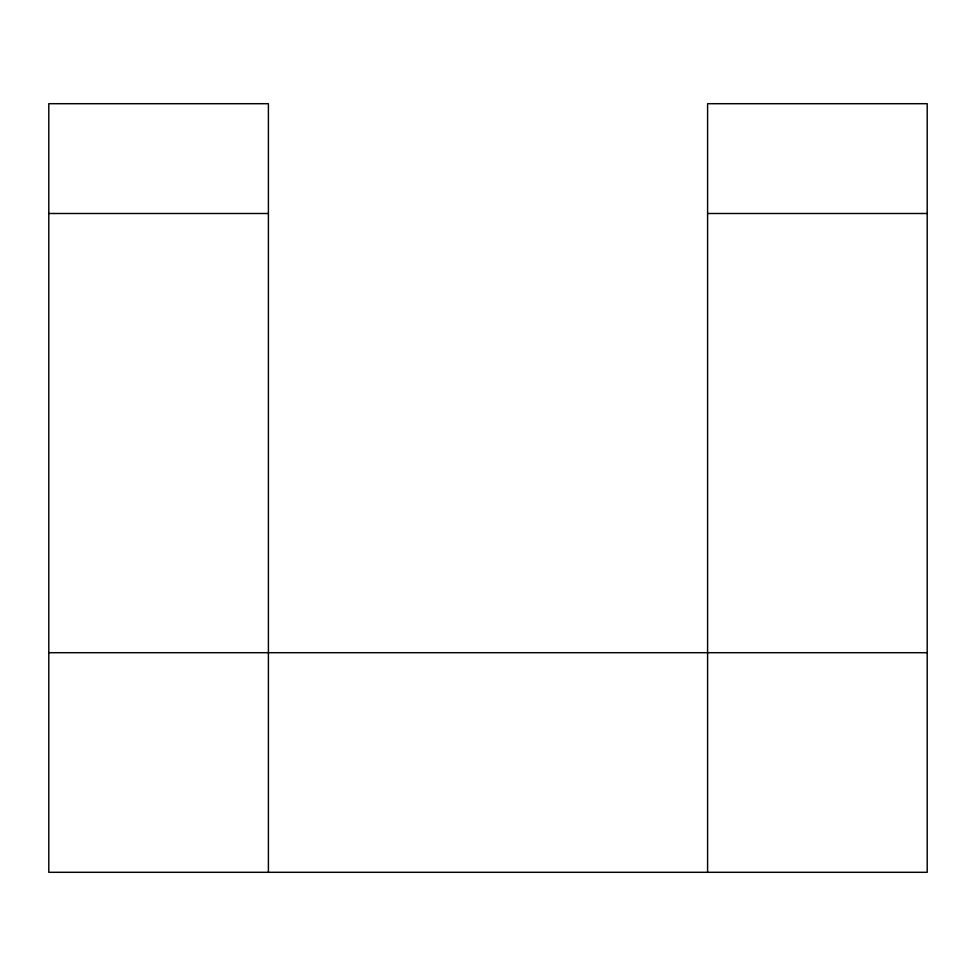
<?xml version="1.0" encoding="UTF-8"?>
<svg xmlns="http://www.w3.org/2000/svg" width="976" height="976" viewBox="0 0 976 976"><rect width="100%" height="100%" fill="white"/><g stroke="black" fill="none" stroke-linecap="round" stroke-linejoin="round"><path stroke-width="1.46" d="M48.8 213.5L268.4 213.5M707.6 213.5L927.2 213.5M48.8 652.7L927.2 652.7M707.6 872.3L707.6 103.7L927.2 103.7L927.2 872.3L48.8 872.3L48.8 103.7L268.4 103.7L268.4 872.3"/></g></svg>
